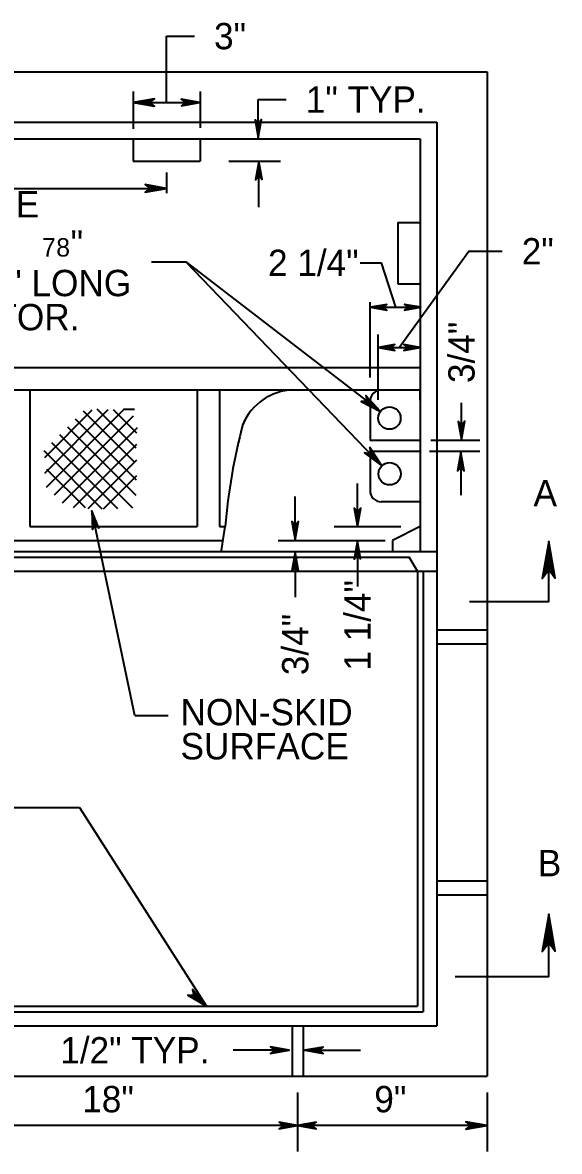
# Model space of a CAD drawing. Extents: x 0.17 to 2.79, y 0.04 to 1.76.
# Drawn here: x 0.5792 to 0.7916, y 1.3172 to 1.7636 of the extents above; entities that cross this region are included whole.
import ezdxf

# ---------------------------------------------------------------- set-up
doc = ezdxf.new("R2010")
doc.units = 0
doc.layers.add('Plan Prop Drainage Structure', color=7, linetype='Continuous')
doc.layers.add('Plan Prop DrainageStructure text', color=7, linetype='Continuous')

msp = doc.modelspace()

# ---------------------------------------------------------------- linework, layer by layer
at = {"layer": 'Plan Prop Drainage Structure'}
for p, q in [((0.31740316622497594, 1.7440343303821215), (0.7629928046059575, 1.7440343303821215)), ((0.7629928046059575, 1.7440343303821215), (0.7629928046059575, 1.346974003484493)), ((0.337255756530321, 1.7241817400767767), (0.7431402143006124, 1.7241817400767767)), ((0.7431402143006124, 1.7241817400767767), (0.7431402143006124, 1.3668274458689107)), ((0.3438738546848176, 1.7175636419222804), (0.7365212640670438, 1.7175636419222804)), ((0.6229195259117773, 1.7175338191547502), (0.6229195259117773, 1.7087403631286906)), ((0.649389362292547, 1.7175338191547502), (0.649389362292547, 1.7087403631286906)), ((0.7365212640670438, 1.7175636419222804), (0.7365212640670438, 1.6271222650309987)), ((0.6229195259117773, 1.7087403631286906), (0.649389362292547, 1.7087403631286906)), ((0.6607773990937377, 1.7087403631286906), (0.6812307051450492, 1.7087403631286906)), ((0.672686056208099, 1.6906030079958703), (0.672686056208099, 1.7087403631286906)), ((0.7276979852734535, 1.6844757073870134), (0.7365212640670438, 1.6844757073870134)), ((0.7276979852734535, 1.6844757073870134), (0.7276979852734535, 1.6602101995662653)), ((0.7276979852734535, 1.6602101995662653), (0.7365212640670438, 1.6602101995662653)), ((0.337255756530321, 1.6271222650309987), (0.7365212640670438, 1.6271222650309987)), ((0.7365212640670438, 1.6271222650309987), (0.7365212640670438, 1.5543282978059694)), ((0.3438738546848176, 1.618298134158337), (0.68613697644331, 1.618298134158337)), ((0.5821091987443232, 1.618298134158337), (0.5821091987443232, 1.5642541669191057)), ((0.6482859198939278, 1.618298134158337), (0.6482859198939278, 1.5642541669191057)), ((0.6571100507665901, 1.618298134158337), (0.6571100507665901, 1.5642541669191057)), ((0.68613697644331, 1.618298134158337), (0.7365212640670438, 1.618298134158337)), ((0.7365212640670438, 1.618298134158337), (0.7365212640670438, 1.5707103700498677)), ((0.7365212640670438, 1.614266095988248), (0.7365212640670438, 1.618298134158337)), ((0.7166686737616981, 1.6137991566566312), (0.7166686737616981, 1.5982981341734848)), ((0.5879433841523104, 1.5853703904886618), (0.613099314603605, 1.6105254688608832)), ((0.5879502007848886, 1.5916152780094934), (0.6067538817522417, 1.6104181068977752)), ((0.5887119594755182, 1.5798983386863983), (0.6192930773801001, 1.6104811607491247)), ((0.5918314209591818, 1.5767788772027351), (0.623027739953958, 1.607975196197511)), ((0.6237119594490091, 1.5893990203424613), (0.6032850678489389, 1.6098250598634596)), ((0.6241081762176253, 1.595240022383026), (0.6087332614371773, 1.6106157892425466)), ((0.6243544270695179, 1.6012343986566049), (0.6151298190328779, 1.610458154614172)), ((0.6235236499740326, 1.6105348417306793), (0.6191124366167737, 1.6105348417306793)), ((0.6191124366167737, 1.6105348417306793), (0.6191124366167737, 1.6105348417306793)), ((0.594950882442845, 1.573659415719072), (0.6246756608797722, 1.6033841941559992)), ((0.6241269219572158, 1.5765053598205296), (0.5970461448816121, 1.6035861368961322)), ((0.6243220480647704, 1.5825483046012285), (0.6001656063652757, 1.6067055983797953)), ((0.6228718094837289, 1.571520697247618), (0.5939266833979491, 1.600465823333397)), ((0.7365212640670438, 1.5982981341734848), (0.7166686737616981, 1.5982981341734848)), ((0.6107347951779929, 1.5711798656187004), (0.5876869083515501, 1.594226900366071)), ((0.6169294100335598, 1.57122417373046), (0.5908063698352133, 1.597345509770662)), ((0.5993126752139106, 1.571782285522811), (0.6243672082556022, 1.596835966485431)), ((0.7166686737616981, 1.5938877728952974), (0.7166686737616981, 1.578512006035778)), ((0.7365212640670438, 1.5938877728952974), (0.7166686737616981, 1.5938877728952974)), ((0.6051553814126213, 1.5713852166751228), (0.6244123684464339, 1.5906422037089354)), ((0.6040366015907009, 1.5716382841595942), (0.5888116527269766, 1.5868632330233179)), ((0.6112485988585852, 1.5712395111537605), (0.6244055518138552, 1.5843964641090305)), ((0.7365212640670438, 1.5740334784318077), (0.7210619934584391, 1.5740334784318077)), ((0.5821091987443232, 1.5642541669191057), (0.6482859198939278, 1.5642541669191057)), ((0.6571100507665901, 1.5642541669191057), (0.659553813545925, 1.5642541669191057)), ((0.6577431455173034, 1.5540385909213905), (0.6593160834847559, 1.5642541669191057)), ((0.7365476785182845, 1.5642541669191057), (0.7254928046343604, 1.558740363242301)), ((0.337255756530321, 1.558740363242301), (0.6584444065938003, 1.558740363242301)), ((0.7254928046343604, 1.558740363242301), (0.7254928046343604, 1.5543282978059694)), ((0.337255756530321, 1.5543282978059694), (0.6577388851219419, 1.5543282978059694)), ((0.337255756530321, 1.5543282978059694), (0.7431402143006124, 1.5543282978059694)), ((0.678004733777349, 1.5543282978059694), (0.7365212640670438, 1.5543282978059694)), ((0.7431402143006124, 1.5543282978059694), (0.7431402143006124, 1.3668274458689107)), ((0.34828506804207704, 1.5521222650878044), (0.732110050709785, 1.5521222650878044)), ((0.7354195258265692, 1.5466076093319263), (0.732110050709785, 1.5521222650878044)), ((0.337255756530321, 1.5466076093319263), (0.7431402143006124, 1.5466076093319263)), ((0.7354195258265692, 1.5466076093319263), (0.7354195258265692, 1.3745481343429538)), ((0.7376247064656624, 1.5466076093319263), (0.7376247064656624, 1.372342101624788)), ((0.7431402143006124, 1.523445543909797), (0.7629928046059575, 1.523445543909797)), ((0.7431402143006124, 1.5179317402329908), (0.7629928046059575, 1.5179317402329908)), ((0.7431402143006124, 1.4241808882249256), (0.7629928046059575, 1.4241808882249256)), ((0.7431402143006124, 1.4186662324690476), (0.7629928046059575, 1.4186662324690476)), ((0.34277126436527106, 1.372342101624788), (0.7376247064656624, 1.372342101624788)), ((0.34497644500436475, 1.3745481343429538), (0.7354195258265692, 1.3745481343429538)), ((0.337255756530321, 1.3668274458689107), (0.7431402143006124, 1.3668274458689107)), ((0.6857859198655255, 1.3668274458689107), (0.6857859198655255, 1.346974003484493)), ((0.6901979853018564, 1.3668274458689107), (0.6901979853018564, 1.346974003484493)), ((0.31740316622497594, 1.346974003484493), (0.7629928046059575, 1.346974003484493))]:
    msp.add_line(p, q, dxfattribs=at)
for centre in [(0.724339464983623, 1.6071454878198235), (0.7243899798648075, 1.5851157054314178)]:
    msp.add_circle(centre, 0.004411780027333349, dxfattribs=at)
for centre, radius, start, end in [((0.6867420550016529, 1.5962177292811288), 0.022058900136680548, 91.57222222222222, 157.38436666666666), ((0.721080703666413, 1.6137997756350129), 0.004411780027333349, 87.6935861111111, 183.1676138888889), ((0.6769640063378487, 1.6014617916103717), 0.011029450068338121, 141.35779444444444, 162.98948333333334), ((0.8793111796474665, 1.5470680732976303), 0.22058900136666743, 164.85530555555556, 175.53300000000002)]:
    msp.add_arc(centre, radius, start, end, dxfattribs=at)
at = {"layer": 'Plan Prop DrainageStructure text'}
for p, q in [((0.6361250473741679, 1.7319518491370132), (0.6361250473741679, 1.7582009970380583)), ((0.6361250473741679, 1.7582009970380583), (0.6471543588859233, 1.7582009970380583)), ((0.6229195259117773, 1.7362378068706446), (0.6229195259117773, 1.721567561482983)), ((0.649389362292547, 1.7362378068706446), (0.649389362292547, 1.7218700495536465)), ((0.672427024170122, 1.717830342671908), (0.672427024170122, 1.7331072683590412)), ((0.672427024170122, 1.7331072683590412), (0.6834571877609495, 1.7331072683590412)), ((0.6229195259117773, 1.7319518491370132), (0.6493288646784142, 1.7319518491370132)), ((0.6361531659835538, 1.7042464981014185), (0.6361531659835538, 1.69610743880288)), ((0.4413730025318986, 1.6979700836549116), (0.6361531659835538, 1.6979700836549116)), ((0.630135783575023, 1.6689201518432404), (0.6437860903131508, 1.6689201518432404)), ((0.6437860903131508, 1.6689201518432404), (0.7213312504452836, 1.5882955779438415)), ((0.6437860903131508, 1.6689201518432404), (0.7207637657831366, 1.6097287749282894)), ((0.7127789327966825, 1.6685486453677207), (0.7212145156123794, 1.6685486453677207)), ((0.7268050064056913, 1.6509463958922999), (0.7212145156123794, 1.6685486453677207)), ((0.7166686737616981, 1.6231592452657657), (0.7166686737616981, 1.6529342963679583)), ((0.7168271604691445, 1.6509463958922999), (0.7367811481840927, 1.6509463958922999)), ((0.7199270241341451, 1.614355564290838), (0.7199270241341451, 1.6402340577954369)), ((0.7199270241341451, 1.6350696065382724), (0.7365212640670438, 1.6350696065382724)), ((0.7528147200874226, 1.5985622786858953), (0.7528147200874226, 1.6132231512037614)), ((0.7600650609135604, 1.5982981341734848), (0.7406461788560124, 1.5982981341734848)), ((0.7600650609135604, 1.5938877728952974), (0.7401289668591307, 1.5938877728952974)), ((0.7525565401285184, 1.5936432262015503), (0.7525565401285184, 1.576730308695614)), ((0.7116567446584734, 1.5641766277235276), (0.7116567446584734, 1.5812991566812478)), ((0.687052961446024, 1.558934637270783), (0.687052961446024, 1.5760810244425276)), ((0.6235543248206353, 1.4895140510929605), (0.60662692197047, 1.5704879774119984)), ((0.7024040180124481, 1.5642541669191057), (0.7288201734116632, 1.5642541669191057)), ((0.680347951226154, 1.558740363242301), (0.7226608528378475, 1.558740363242301)), ((0.7116567446584734, 1.55873269453065), (0.7116567446584734, 1.540601303951335)), ((0.7873937929992013, 1.5345489863008415), (0.7873937929992013, 1.5584123127994678)), ((0.687052961446024, 1.5540939760610892), (0.687052961446024, 1.5362787068175952)), ((0.7873937929992013, 1.5345489863008415), (0.7560091645294474, 1.5345489863008415)), ((0.6235543248206353, 1.4895140510929605), (0.6368399417158216, 1.4895140510929605)), ((0.5720297074012337, 1.453150665227982), (0.6017621545498113, 1.453150665227982)), ((0.6017621545498113, 1.453150665227982), (0.6518902143697258, 1.3745481343429538)), ((0.7873937929992013, 1.3861866823913984), (0.7873937929992013, 1.4109233899391251)), ((0.7873937929992013, 1.3861866823913984), (0.7503121638520996, 1.3861866823913984)), ((0.6845981216387497, 1.3571614608728233), (0.6625386465361661, 1.3571614608728233)), ((0.6908114822339072, 1.3571614608728233), (0.7128709573364901, 1.3571614608728233)), ((0.6879928046627634, 1.340463267293105), (0.6879928046627634, 1.3171597567449747)), ((0.7629928046059575, 1.340463267293105), (0.7629928046059575, 1.3171597567449747)), ((0.6879928046627634, 1.3273872618497027), (0.5401971333363947, 1.3273872618497027)), ((0.7629928046059575, 1.3273872618497027), (0.6879928046627634, 1.3273872618497027))]:
    msp.add_line(p, q, dxfattribs=at)
for points in [[(0.6229195259117773, 1.7319518491370132), (0.6314224229741853, 1.730448781653489), (0.6293902143867671, 1.7319518491370132), (0.6313781148624257, 1.7334310584065127), (0.6229195259117773, 1.7319518491370132), (0.6234836022576349, 1.7319671865603135), (0.6311838408339429, 1.7305604040119582), (0.6292317276793206, 1.7319705948766029), (0.631034726996292, 1.733315175652681), (0.6237886465655156, 1.7319936010115553), (0.6240715368175165, 1.7319518491370132), (0.6306674809161338, 1.7307793883335385), (0.6291882716466336, 1.731968890718459), (0.6307092327906761, 1.7331234578614148), (0.6242010528365048, 1.73195099705794), (0.6244839430885063, 1.7319936010115553), (0.6302491100916384, 1.7309532124642864), (0.6291277740325008, 1.73195099705794), (0.6302729683056623, 1.732988829367993), (0.6253044952351241, 1.7319944530906275), (0.625784215752825, 1.7319936010115553), (0.6298222184764194, 1.7311679363905035), (0.6290366015717659, 1.7319271388439164), (0.6298827160905522, 1.7327732533627025), (0.6258702757391263, 1.7319518491370132), (0.6263244338846586, 1.7319254346857713), (0.6293595395401643, 1.7314056664516737), (0.6287758653756443, 1.7319944530906275), (0.6294089601263575, 1.732576423097003), (0.6267411005510093, 1.7319518491370132), (0.6271696963243724, 1.7319092451833975), (0.6289931455390788, 1.7315598927637588), (0.6286923616265596, 1.7319705948766029), (0.6291891237257062, 1.732423900943063), (0.6273912368831689, 1.73195099705794), (0.6285807392680889, 1.731668958885012), (0.6284086192954861, 1.7319936010115553), (0.6289300916877294, 1.7323199472962434), (0.6276911687166155, 1.7319944530906275), (0.6284716731468356, 1.7317993269830725), (0.6281444747830751, 1.7320558027838333), (0.6285193895748841, 1.7322091770168446), (0.6281461789412198, 1.7319705948766029), (0.6283413050487751, 1.7319271388439164)], [(0.6493288646784142, 1.7319518491370132), (0.6419916117869023, 1.733249565564115), (0.6437443384386085, 1.7319518491370132), (0.6420299553451558, 1.7306745826076462), (0.6493288646784142, 1.7319518491370132), (0.6488423275281352, 1.7319382158718557), (0.6421969628433253, 1.7331532806289447), (0.6438823752483198, 1.7319365117137113), (0.6423264788623136, 1.730775980017249), (0.6485790350947969, 1.7319160618159763), (0.6483344884010483, 1.7319518491370132), (0.642643452277206, 1.7329632669958244), (0.643919014648428, 1.7319373637927835), (0.6426059607980251, 1.7309412833572742), (0.6482228660425783, 1.7319527012160854), (0.6479791714279024, 1.7319160618159763), (0.6430030296457139, 1.7328141531581724), (0.643970991471838, 1.7319527012160854), (0.6429834318270509, 1.731057166111105), (0.6472710937188274, 1.7319152097369042), (0.6468569832896934, 1.7319152097369042), (0.6433728319630889, 1.7326283999204135), (0.6440510869046339, 1.7319731511138203), (0.643320855139679, 1.7312429193488654), (0.6467828524104037, 1.7319518491370132), (0.6463917481162215, 1.7319740031928925), (0.6437707528898492, 1.732423900943063), (0.6442751837006466, 1.7319152097369042), (0.6437290010153068, 1.731413335163324), (0.6460304665895695, 1.7319518491370132), (0.6456615163512667, 1.7319893406161944), (0.6440877263047421, 1.732290124528713), (0.6443467583427189, 1.7319365117137113), (0.643918162569356, 1.7315437032613847), (0.6454706506390734, 1.7319527012160854), (0.6444438953569607, 1.7321963958307605), (0.6445913050364669, 1.7319152097369042), (0.6441422593653687, 1.7316348757221203), (0.6452116186010964, 1.7319152097369042), (0.6445376240549129, 1.732083921393218), (0.6448196622278417, 1.7318615287553496), (0.6444967242594426, 1.731730308578217), (0.644818810148769, 1.7319365117137113), (0.644649246413383, 1.7319731511138203)], [(0.672427024170122, 1.717830342671908), (0.6737247405972233, 1.725168447642491), (0.672427024170122, 1.7234148689117132), (0.6711506097198274, 1.7251301040842384), (0.672427024170122, 1.717830342671908), (0.6724142429840377, 1.7183177319012586), (0.6736284556620543, 1.7249622445069968), (0.6724116867468204, 1.7232776841810735), (0.6712511550503578, 1.7248344326461529), (0.6723912368490859, 1.71858187641367), (0.672427024170122, 1.7188264231074173), (0.6734392941080057, 1.7245174592312598), (0.6724133909049651, 1.723241044780965), (0.6714173104694551, 1.7245540986313683), (0.6724287283282667, 1.718936341307744), (0.6723912368490859, 1.7191800359224192), (0.6732893281912822, 1.7241561777046084), (0.6724287283282667, 1.7231890679575557), (0.6715323411442146, 1.724176627602342), (0.6723903847700132, 1.7198898177896391), (0.6723903847700132, 1.7203039282187729), (0.6731044270325944, 1.7237872274663049), (0.6724474740678565, 1.7231089725247606), (0.671718946461047, 1.7238392042897153), (0.672427024170122, 1.7203772070189893), (0.6724500303050739, 1.7207691633922442), (0.6728999280552441, 1.7233893065395443), (0.6723903847700132, 1.7228857278078191), (0.6718885101964331, 1.7234310584140868), (0.672427024170122, 1.7211295928398247), (0.672465367728375, 1.7214985430781269), (0.6727661516408943, 1.7230723331246516), (0.6724116867468204, 1.7228124490076027), (0.6720197303735663, 1.723241044780965), (0.6724287283282667, 1.7216902608693931), (0.67267157086387, 1.7227170161515057), (0.6723903847700132, 1.7225687543929264), (0.6721100507552291, 1.723018652143097), (0.6723903847700132, 1.721948440828298), (0.6725590964263273, 1.7226215832954086), (0.6723375558675313, 1.7223403972015527), (0.6722046315322534, 1.7226633351699507), (0.6724116867468204, 1.722341249280625), (0.6724474740678565, 1.7225099609369379)], [(0.672686056208099, 1.7087403631286906), (0.6713891918600697, 1.701403110237178), (0.672686056208099, 1.7031549848098122), (0.6739633227374657, 1.701440601716359), (0.672686056208099, 1.7087403631286906), (0.672700541552328, 1.7082521218202669), (0.6714863288743108, 1.7016084612936015), (0.6727030977895446, 1.7032921695404515), (0.6738627774069347, 1.701737125233517), (0.6727226956082072, 1.7079905335450727), (0.672686056208099, 1.7077451347722519), (0.6716746383492873, 1.7020532465693377), (0.6727022457104721, 1.7033313651777766), (0.6736983261459826, 1.7020174592483008), (0.672686056208099, 1.7076335124137814), (0.6727226956082072, 1.7073906698781782), (0.6718254563450835, 1.702413676016917), (0.672686056208099, 1.7033824899221137), (0.6735815913130785, 1.7023949302773271), (0.6727235476872798, 1.7066808880109585), (0.6727235476872798, 1.7062676296608965), (0.6720103575037707, 1.7027834783342928), (0.6726664583894358, 1.7034608811967649), (0.6733958380753187, 1.70273064943181), (0.672686056208099, 1.70619435086068), (0.672663902152219, 1.7058015424083532), (0.672215708560193, 1.703182251340125), (0.6727252518454245, 1.7036858300718505), (0.6732262743399325, 1.7031396473865106), (0.672686056208099, 1.7054419650398458), (0.6726502688870628, 1.7050713106433983), (0.6723494849745435, 1.70350007683409), (0.6727030977895446, 1.703758256792995), (0.6730942020837268, 1.7033288089405603), (0.672686056208099, 1.7048804449312045), (0.6724423615934231, 1.7038545417281636), (0.6727235476872798, 1.7040028034867434), (0.6730038817020639, 1.7035520536575006), (0.6727252518454245, 1.7046222649722995), (0.6725548360309658, 1.7039491225051888), (0.6727772286688338, 1.704231160678118), (0.6729101530041117, 1.7039082227097184), (0.6727030977895446, 1.704230308599045), (0.6726664583894358, 1.7040615969427313)], [(0.6361531659835538, 1.6979700836549116), (0.6276502689211458, 1.6994731511384356), (0.6296816254294914, 1.6979700836549116), (0.627694577032905, 1.696490874385412), (0.6361531659835538, 1.6979700836549116), (0.6355890896376956, 1.6979547462316098), (0.6278888510613876, 1.6993615287799648), (0.6298401121369378, 1.6979521899943937), (0.6280379648990386, 1.696607609218316), (0.635284045329815, 1.6979283317803693), (0.6350011550778141, 1.6979700836549116), (0.6284052109791967, 1.6991433965374583), (0.629884420248697, 1.6979530420734656), (0.6283626070255823, 1.69679847493051), (0.634870786979753, 1.6979709357339836), (0.6345887488068241, 1.6979283317803693), (0.62882272972462, 1.6989695724067113), (0.6299449178628297, 1.6979709357339836), (0.6287997235896682, 1.6969331034239319), (0.6337681966602065, 1.697927479701297), (0.6332884761425055, 1.6979283317803693), (0.629250473418911, 1.698754848480493), (0.6300360903235652, 1.697994793948008), (0.6291899758047782, 1.6971495315082945), (0.6332024161562042, 1.6979700836549116), (0.6327482580106726, 1.6979964981061522), (0.6297123002760935, 1.6985162663402513), (0.6302968265196862, 1.697927479701297), (0.629663731768973, 1.6973455096949206), (0.6323315913443212, 1.6979700836549116), (0.6319029955709582, 1.698013539687598), (0.6300795463562516, 1.6983620400281663), (0.6303803302687709, 1.6979521899943937), (0.6298835681696243, 1.6974980318488615), (0.6316806029330896, 1.6979709357339836), (0.6304919526272416, 1.698253825985985), (0.6306632205207724, 1.6979283317803693), (0.6301417481285291, 1.6976019854956812), (0.631381523178715, 1.697927479701297), (0.6306010187484948, 1.6981226058088523), (0.6309282171122553, 1.6978661300080917), (0.6305533023204464, 1.6977127557750786), (0.6309265129541107, 1.6979521899943937), (0.6307313868465559, 1.697994793948008)], [(0.7282245701401308, 1.6350696065382724), (0.7557876239706515, 1.6731226058277868), (0.7688815230745719, 1.6731226058277868)], [(0.7168271604691445, 1.6509463958922999), (0.7233523820047616, 1.649792680828416), (0.7217930773024661, 1.6509463958922999), (0.7233182988418695, 1.652082217295666), (0.7168271604691445, 1.6509463958922999), (0.7172600166378695, 1.650958324999312), (0.7231700370832905, 1.6498787408147169), (0.7216720820742005, 1.6509600291574562), (0.7230558584876038, 1.6519927489930757), (0.7174943383827499, 1.6509787748970473), (0.7177116185461845, 1.6509463958922999), (0.722773820314675, 1.6500466003919583), (0.7216379989113089, 1.6509600291574562), (0.7228053472403497, 1.6518453393135681), (0.7178113117976429, 1.650945543813228), (0.7180277398820049, 1.6509787748970473), (0.7224525865044206, 1.6501795247272362), (0.7215919866414052, 1.650945543813228), (0.7224704801649383, 1.6517422377458217), (0.7186582783955012, 1.6509796269761192), (0.7190263765547321, 1.6509787748970473), (0.722124536061588, 1.6503448280672615), (0.7215221161574769, 1.65092765015271), (0.7221714004105638, 1.6515769344057964), (0.7190919866432983, 1.6509463958922999), (0.7194404869838661, 1.6509259459945649), (0.7217692190884415, 1.6505271729887323), (0.721321877575488, 1.6509796269761192), (0.721807562646695, 1.6514252643309286), (0.7197600166359758, 1.6509463958922999), (0.720088919157881, 1.6509131648084803), (0.7214880329945853, 1.6506464640588527), (0.7212579716450664, 1.6509600291574562), (0.721638850990381, 1.6513085294980245), (0.7202593349723392, 1.650945543813228), (0.7211719116587645, 1.6507291157288653), (0.7210398394025592, 1.6509787748970473), (0.721440316566537, 1.6512292861443014), (0.720489396321858, 1.6509796269761192), (0.7210875558306077, 1.6508296610593958), (0.7208370445833537, 1.6510264913250952), (0.7211250473097887, 1.6511440782370714), (0.7208387487414984, 1.6509600291574562), (0.7209878625791493, 1.65092765015271)], [(0.7367811481840927, 1.6509463958922999), (0.7302559266484763, 1.6521001109561837), (0.7318152313507719, 1.6509463958922999), (0.7302900098113679, 1.6498105744889338), (0.7367811481840927, 1.6509463958922999), (0.7363482920153682, 1.6509344667852874), (0.7304382715699468, 1.6520140509698829), (0.7319362265790369, 1.6509327626271435), (0.7305524501656341, 1.649900042791524), (0.736113970270488, 1.6509140168875525), (0.7358966901070534, 1.6509463958922999), (0.730834488338563, 1.6518461913926414), (0.7319703097419289, 1.6509327626271435), (0.7308029614128881, 1.6500474524710314), (0.7357969968555951, 1.650947247971372), (0.7355805687712326, 1.6509140168875525), (0.7311557221488173, 1.6517132670573635), (0.7320163220118328, 1.650947247971372), (0.7311378284882989, 1.650150554038778), (0.734950030257736, 1.6509131648084803), (0.7345819320985058, 1.6509140168875525), (0.7314837725916499, 1.6515479637173383), (0.7320861924957605, 1.6509651416318896), (0.7314369082426735, 1.6503158573788033), (0.7345163220099389, 1.6509463958922999), (0.7341678216693712, 1.650966845790035), (0.7318390895647958, 1.6513656187958674), (0.7322864310777493, 1.6509131648084803), (0.7318007460065428, 1.650467527453671), (0.7338482920172615, 1.6509463958922999), (0.7335193894953569, 1.6509796269761192), (0.7321202756586526, 1.6512463277257472), (0.7323503370081714, 1.6509327626271435), (0.7319694576628564, 1.6505842622865752), (0.7333489736808981, 1.650947247971372), (0.7324363969944728, 1.6511636760557344), (0.7325684692506781, 1.6509140168875525), (0.7321679920867005, 1.6506635056402985), (0.7331189123313793, 1.6509131648084803), (0.7325207528226295, 1.651063130725204), (0.7327712640698836, 1.6508663004595046), (0.7324832613434487, 1.6507487135475283), (0.7327695599117395, 1.6509327626271435), (0.7326204460740879, 1.6509651416318896)], [(0.7199270241341451, 1.6350696065382724), (0.7264522456697622, 1.6339158914743872), (0.7248929409674666, 1.6350696065382724), (0.7264181625068701, 1.6362054279416383), (0.7199270241341451, 1.6350696065382724), (0.7203598803028696, 1.6350806835662113), (0.7262699007482911, 1.6340019514606894), (0.724771945739201, 1.635084091882501), (0.7261557221526044, 1.636115959639047), (0.7205942020477505, 1.6351011334639465), (0.7208114822111851, 1.6350696065382724), (0.7258736839796756, 1.6341698110379308), (0.7247378625763089, 1.6350832398034287), (0.7259052109053503, 1.6359685499595407), (0.7209111754626429, 1.635068754459199), (0.7211276035470053, 1.6351011334639465), (0.7255524501694212, 1.6343027353732087), (0.7246918503064051, 1.635068754459199), (0.725570343829939, 1.635865448391793), (0.7217581420605019, 1.635102837622092), (0.7221262402197322, 1.6351011334639465), (0.725224399726588, 1.6344671866341607), (0.7246219798224774, 1.6350508607986813), (0.7252712640755644, 1.6356992929726957), (0.7221918503082989, 1.6350696065382724), (0.7225403506488667, 1.6350491566405372), (0.7248690827534421, 1.6346503836347037), (0.7244217412404886, 1.635102837622092), (0.7249074263116957, 1.635549327055972), (0.7228598803009764, 1.6350696065382724), (0.723188782822881, 1.635036375454453), (0.7245878966595859, 1.6347688226257533), (0.7243578353100665, 1.635084091882501), (0.7247387146553815, 1.6354317401439957), (0.7233591986373398, 1.635068754459199), (0.724271775323765, 1.6348523263748378), (0.7241397030675598, 1.6351011334639465), (0.7245401802315375, 1.6353516447112006), (0.7235892599868586, 1.635102837622092), (0.7241874194956084, 1.6349528717053683), (0.7239369082483543, 1.6351497019710677), (0.7242249109747891, 1.6352672888830437), (0.7239386124064989, 1.635084091882501), (0.72408772624415, 1.6350508607986813)], [(0.7365212640670438, 1.6350696065382724), (0.7299960425314268, 1.6362233216021562), (0.7315553472337223, 1.6350696065382724), (0.7300292736152463, 1.6339337851349065), (0.7365212640670438, 1.6350696065382724), (0.7360875558192467, 1.6350585295103321), (0.7301783874528972, 1.6361372616158543), (0.7316763424619879, 1.6350551211940427), (0.7302934181276572, 1.6340232534374965), (0.7358540861534385, 1.635038079612597), (0.7356368059900038, 1.6350696065382724), (0.7305746042215134, 1.6359694020386129), (0.7317104256248793, 1.6350559732731147), (0.7305430772958387, 1.634170663117003), (0.7355371127385455, 1.6350704586173443), (0.7353206846541835, 1.635038079612597), (0.7308958380317677, 1.635836477703335), (0.7317564378947832, 1.6350704586173443), (0.73087794437125, 1.6342737646847507), (0.7346901461406871, 1.635036375454453), (0.7343220479814563, 1.635038079612597), (0.7312238884746004, 1.635672026442383), (0.7318271604577835, 1.6350883522778623), (0.7311778762046965, 1.634439920103848), (0.73425643789289, 1.6350696065382724), (0.7339079375523222, 1.6350900564360062), (0.7315783533686742, 1.6354888294418397), (0.7320265469607004, 1.635036375454453), (0.7315408618894933, 1.6345898860205714), (0.7335875558211399, 1.6350696065382724), (0.7332595053783073, 1.635102837622092), (0.7318595394625309, 1.6353703904507917), (0.732090452891122, 1.6350551211940427), (0.7317095735458073, 1.6347074729325477), (0.7330890895638492, 1.6350704586173443), (0.7321765128774239, 1.635286886701707), (0.7323085851336291, 1.635038079612597), (0.7319081079696514, 1.634787568365343), (0.7328598802934023, 1.635036375454453), (0.7322608687055806, 1.6351863413711767), (0.7325122320319066, 1.634989511105476), (0.7322233772263997, 1.6348719241934997), (0.73250967579469, 1.6350551211940427), (0.7323605619570389, 1.6350883522778623)], [(0.7207637657831366, 1.6097287749282894), (0.7149389532449444, 1.6161031784681108), (0.7156333976888625, 1.6136739010330043), (0.7131564038257082, 1.6137122445912573), (0.7207637657831366, 1.6097287749282894), (0.7203070514003875, 1.6100610857664839), (0.71505994847321, 1.6158697088023024), (0.7157484283636225, 1.6135622786745347), (0.7134997916918417, 1.6135955097583532), (0.7200488714414828, 1.6102255370274359), (0.7198503370176386, 1.6104308880838594), (0.7153360220926326, 1.6153814674938787), (0.7157833636055861, 1.613536716302365), (0.7138738544045787, 1.6135486454093773), (0.7197480875289636, 1.610510983516655), (0.7194984283607821, 1.6106490203263661), (0.7155618230467902, 1.614988659041552), (0.7158430091406469, 1.6135145622464857), (0.7143024501779418, 1.6133893066228588), (0.7188465878704784, 1.611149190741802), (0.7184674126833079, 1.6114423059426706), (0.7157697303404297, 1.614558359110044), (0.7159290691269482, 1.613477070767305), (0.714742975058317, 1.61332284445522), (0.7184248087296936, 1.6115275138498995), (0.7180805687844873, 1.6118257415252024), (0.7159904188201531, 1.6140880114621383), (0.7160943724669729, 1.6132649030783037), (0.715238032999319, 1.61318906804087), (0.7177337726020644, 1.6120583591119375), (0.7174202075034601, 1.6123540305500232), (0.7161881011649253, 1.6137412152797153), (0.716176172057913, 1.6132333761526296), (0.7155055858280187, 1.6131762868547856), (0.7172191168423993, 1.612455427959627), (0.7164479852819747, 1.6134046440461605), (0.7163866355887694, 1.6130416583613636), (0.7157739907357912, 1.613101303896424), (0.7169549723299883, 1.612603689718205), (0.7164556539936249, 1.6132342282317018), (0.7165579034823001, 1.6128311948305079), (0.716166799188118, 1.6129385567936159), (0.716609028226638, 1.612900213235363), (0.7164803642867216, 1.613053587468376)], [(0.7528147200874226, 1.5985622786858953), (0.7541124365145244, 1.6058995315774065), (0.7528147200874226, 1.6041468049257015), (0.7515374535580559, 1.6058620400982255), (0.7528147200874226, 1.5985622786858953), (0.7528019389013383, 1.5990488158361749), (0.7540161515793555, 1.6056941805209843), (0.7527993826641215, 1.604008768115989), (0.7516388509676589, 1.6055655165810678), (0.7527789327663864, 1.5993121082695132), (0.7528147200874226, 1.5995575070423325), (0.7538269900253062, 1.6052493952452482), (0.7528002347431936, 1.6039712766368093), (0.7518050063867563, 1.6052851825662837), (0.7528155721664952, 1.5996682773217312), (0.7527789327663864, 1.5999119719364063), (0.7536770241085826, 1.6048881137185955), (0.7528155721664952, 1.6039201518924708), (0.7519200370615157, 1.6049077115372588), (0.7527780806873143, 1.6006209017245543), (0.7527780806873143, 1.6010350121536883), (0.7534921229498955, 1.604519163480293), (0.7528360220642297, 1.6038417606178197), (0.7521066423783475, 1.6045711403037024), (0.7528147200874226, 1.6011082909539058), (0.7528377262223744, 1.6015010994062326), (0.7532859198144006, 1.6041195383953877), (0.7527780806873143, 1.6036168117427354), (0.7522753540346616, 1.604162142349002), (0.7528147200874226, 1.601859824695668), (0.7528530636456762, 1.6022313311711875), (0.7531529954791227, 1.6038025649804946), (0.7527993826641215, 1.6035435329425178), (0.7524065742117948, 1.6039729807949534), (0.7528155721664952, 1.6024213448043083), (0.7530592667811705, 1.603448100086421), (0.7527780806873143, 1.6032998383278425), (0.7524977466725297, 1.6037497360780122), (0.7527780806873143, 1.602679524763213), (0.7529467923436277, 1.603353519309397), (0.7527252517848317, 1.6030706290573957), (0.7525931795286266, 1.6033944191048661), (0.7527993826641215, 1.6030723332155399), (0.7528360220642297, 1.6032410448718546)], [(0.7213312504452836, 1.5882955779438415), (0.7165204120031191, 1.5954658233371835), (0.716845906208735, 1.5929598587855711), (0.7144004392712555, 1.5933671525821276), (0.7213312504452836, 1.5882955779438415), (0.7209290691231613, 1.5886909426333857), (0.7166056199103485, 1.5952170162480748), (0.716941339064832, 1.5928320469247281), (0.7147225251605819, 1.5931992930048862), (0.7206981556945697, 1.5888928853735185), (0.7205328523545451, 1.5891255029602547), (0.7168058584923374, 1.5946929876186142), (0.7169737180695788, 1.5928013720781247), (0.7150855108453786, 1.5930978955952824), (0.7204425319728822, 1.5892200837372799), (0.7202167310187247, 1.5893939078680266), (0.71697030975329, 1.5942712084778294), (0.717028251130206, 1.5927706972315225), (0.7154868400884283, 1.5928772071155586), (0.7196458380402884, 1.589984398665126), (0.7193152313602391, 1.5903311948475491), (0.7171117548792907, 1.593813642016009), (0.7171083465630013, 1.5927221287244013), (0.7159120275455025, 1.592745134859354), (0.719285408592709, 1.5904223673082847), (0.7189897371546233, 1.5907674593325625), (0.7172600166378695, 1.5933160278377905), (0.7172404188192065, 1.592486954900449), (0.7163823751934079, 1.5925397838029316), (0.7186821366095258, 1.5910503495845638), (0.71841628793897, 1.5913886249762639), (0.7174031659220145, 1.5929445213622708), (0.717316253856641, 1.5924434988677627), (0.7166439634686015, 1.592486954900449), (0.718232238859355, 1.5915189930743243), (0.7176102211365815, 1.592572162807679), (0.7174960425408946, 1.5922228103880387), (0.7168987351112176, 1.5923727763047624), (0.7179928046400412, 1.5917055983911568), (0.7175923274760636, 1.5924025990722925), (0.717634079350606, 1.5919884886431583), (0.7172634249541584, 1.5921529399041103), (0.7176945769647388, 1.5920498383363626), (0.7175897712388468, 1.5922211062298932)], [(0.7525565401285184, 1.5936432262015503), (0.7512596757804885, 1.5863042691518936), (0.7525565401285184, 1.5880578478826717), (0.7538321024997403, 1.5863434647892198), (0.7525565401285184, 1.5936432262015503), (0.7525693213146026, 1.5931549848931263), (0.7513559607156575, 1.5865113243664613), (0.7525727296308914, 1.5881950326133112), (0.753733261327354, 1.5866391362273042), (0.7525931795286266, 1.592891692459788), (0.7525565401285184, 1.5926471457660396), (0.7515442701906346, 1.5869561096421974), (0.7525718775518194, 1.58823167201342), (0.7535671059082574, 1.5869194702420897), (0.7525565401285184, 1.5925363754866422), (0.7525931795286266, 1.5922926808719657), (0.7516950881864303, 1.587316539089778), (0.7525565401285184, 1.5882845009159026), (0.7534512231544253, 1.587296089192043), (0.7525931795286266, 1.5915837510838193), (0.7525931795286266, 1.5911696406546854), (0.7518799893451175, 1.5876863414071523), (0.7525343860726385, 1.5883628921905526), (0.7532646178375934, 1.5876335125046708), (0.7525565401285184, 1.5910963618544676), (0.7525335339935665, 1.5907035534021408), (0.7520844883224677, 1.5880834102548405), (0.7525931795286266, 1.588587841065638), (0.7530959061812793, 1.588041658380298), (0.7525565401285184, 1.5903431239545613), (0.7525190486493374, 1.589974173716258), (0.7522174126577454, 1.5884003836697336), (0.7525727296308914, 1.5886602677867836), (0.7529629818460014, 1.58823167201342), (0.7525548359703736, 1.589782455924992), (0.7523128455138425, 1.5887565527219527), (0.7525931795286266, 1.5889039624014587), (0.7528743656224833, 1.58845491673036), (0.7525931795286266, 1.5895242759660884), (0.7524253199513852, 1.5888519855780483), (0.7526460084311085, 1.5891331716719057), (0.7527789327663864, 1.588809381624434), (0.7525727296308914, 1.5891314675137602), (0.7525343860726385, 1.5889619037783749)], [(0.7116567446584734, 1.5641766277235276), (0.71295275692743, 1.5715155847731832), (0.7116567446584734, 1.569762006042405), (0.7103794781291067, 1.571476389135858), (0.7116567446584734, 1.5641766277235276), (0.7116422593142444, 1.5646648690319516), (0.7128581761504057, 1.5713085295586169), (0.7116414072351718, 1.5696248213117667), (0.7104808755387092, 1.5711798656187004), (0.7116192531792925, 1.56492816146529), (0.7116567446584734, 1.565171856079965), (0.7126673104382124, 1.5708637442828794), (0.7116414072351718, 1.5695864777535127), (0.7106444747205898, 1.5709003836829885), (0.7116567446584734, 1.5652834784384357), (0.7116192531792925, 1.5655263209740389), (0.7125173445214888, 1.5705033148353), (0.7116567446584734, 1.5695345009301034), (0.7107603574744212, 1.5705237647330352), (0.7116184011002199, 1.5662361028412586), (0.7116192531792925, 1.5666493611913208), (0.7123332954418737, 1.5701335125179245), (0.711677194556208, 1.5694561096554522), (0.7109469627912537, 1.5701863414204071), (0.7116567446584734, 1.5667234920706103), (0.7116788987143526, 1.5671154484438652), (0.7121279443854508, 1.5697347395120922), (0.7116184011002199, 1.56923201285944), (0.7111165265266398, 1.5697773434657065), (0.7116567446584734, 1.5674750258123726), (0.7116933840585816, 1.56784568020882), (0.7119950200501736, 1.5694177660971993), (0.7116414072351718, 1.5691595861382943), (0.711248598782845, 1.569588181911658), (0.7116575967375455, 1.5680365459210126), (0.7119004392731486, 1.5690624491240532), (0.7116192531792925, 1.568914187365474), (0.7113380670854358, 1.5693649371947167), (0.7116184011002199, 1.5682947258799176), (0.7117871127565338, 1.5689678683470285), (0.7115664242768099, 1.5686858301741002), (0.7114334999415327, 1.5690087681424987), (0.7116414072351718, 1.5686883864113164), (0.711677194556208, 1.568857098067631)], [(0.6066388510774823, 1.5704811607794207), (0.6068365334222543, 1.5630339896875831), (0.6077567788203304, 1.5650099610562294), (0.6093510187645895, 1.5635861369264283), (0.6066388510774823, 1.5704811607794207), (0.6067487692778082, 1.5700057006570813), (0.6068893623247363, 1.5632538260882347), (0.6077439976342461, 1.5651471457868684), (0.6091933841362157, 1.5638553939132733), (0.6068229001570974, 1.5697543373307552), (0.6068373855013264, 1.5695080864788629), (0.6069856472599052, 1.563726729973357), (0.6077363289225953, 1.5651846372660494), (0.6089743998146364, 1.5640973843698045), (0.6068586874781342, 1.5693964641203921), (0.606943895385363, 1.5691664027708732), (0.6070606302182671, 1.5641110176349609), (0.6077107665504267, 1.5652323536940984), (0.6087843861815152, 1.5644424763940823), (0.6070861925904357, 1.568471106247882), (0.6071696963395203, 1.5680663686885428), (0.6071679921813763, 1.5645097906407945), (0.6076741271503178, 1.565304780415243), (0.6085355790924059, 1.5647364436740239), (0.6071483943627132, 1.5679879774138927), (0.6072054836605572, 1.567597725198782), (0.6072906915677859, 1.5649417947304463), (0.6076869083364022, 1.565536545922906), (0.6082884761614405, 1.565104541833254), (0.6072992123585095, 1.567249224858215), (0.6073367038376897, 1.5668802746199115), (0.6073571537354249, 1.5652792180430743), (0.6076511210153659, 1.565603008090545), (0.6081206165841992, 1.5652613243825566), (0.6074099826379075, 1.566700485935658), (0.60737760363316, 1.5656464641232324), (0.6076238544850526, 1.5658475547842934), (0.6079876922489215, 1.5654632671226896), (0.6074985988614255, 1.5664550871628373), (0.6074679240148229, 1.5657606427189192), (0.6076298190385587, 1.5660818765291737), (0.6078232409879694, 1.5657913175655225), (0.6075565402383417, 1.5660656870268), (0.6075539840011249, 1.5658927149751252)], [(0.687052961446024, 1.558934637270783), (0.6883498257940539, 1.5662718901622954), (0.687052961446024, 1.5645191635105895), (0.68577654699573, 1.5662343986831146), (0.687052961446024, 1.558934637270783), (0.6870393281808677, 1.5594220265001348), (0.6882543929379569, 1.5660665391058721), (0.6870376240227231, 1.56438197877995), (0.6858770923262605, 1.565937875165957), (0.6870171741249879, 1.5596836147753288), (0.687052961446024, 1.5599290135481483), (0.6880652313839077, 1.5656217538301358), (0.6870384761017957, 1.5643436352216973), (0.686041543587213, 1.5656575411511715), (0.687052961446024, 1.560040635906619), (0.6870171741249879, 1.5602843305212954), (0.6879144133881121, 1.565260472303483), (0.687052961446024, 1.5642925104773586), (0.6861582784201172, 1.5652800701221463), (0.6870154699668432, 1.5609941123885152), (0.6870171741249879, 1.5614065186595039), (0.687730364308497, 1.5648915220651811), (0.6870742634228318, 1.5642132671236366), (0.686344031657877, 1.5649434988885904), (0.687052961446024, 1.5614806495387936), (0.6870759675809766, 1.5618734579911204), (0.6875241611730021, 1.5644927490593474), (0.6870154699668432, 1.5639900224066954), (0.6865135953932631, 1.5645336488548176), (0.687052961446024, 1.5622330353596277), (0.6870896008461329, 1.5626028376770031), (0.6873912368377243, 1.5641749235653826), (0.6870376240227231, 1.5639158915274056), (0.6866456676494683, 1.5643453393798412), (0.6870538135250968, 1.5627945554682692), (0.6872966560606999, 1.5638196065922365), (0.6870171741249879, 1.563671344833658), (0.6867342838729871, 1.5641229467419733), (0.6870154699668432, 1.5630518833481006), (0.6871841816231572, 1.5637258778942849), (0.6869626410643612, 1.5634438397213555), (0.686830568808156, 1.5637667776897552), (0.6870376240227231, 1.5634446918004274), (0.6870742634228318, 1.5636134034567422)], [(0.7116567446584734, 1.55873269453065), (0.7103590282313715, 1.5513945895600656), (0.7116567446584734, 1.5531481682908437), (0.7129331591087675, 1.5514337851973918), (0.7116567446584734, 1.55873269453065), (0.7116703779236297, 1.5582453053012986), (0.7104553131665405, 1.5516007926955613), (0.7116720820817745, 1.553285353021483), (0.7128326137782371, 1.5517286045564043), (0.7116925319795097, 1.557981160788888), (0.7116567446584734, 1.5577374661742127), (0.7106444747205898, 1.5520455779712974), (0.7116703779236297, 1.553321992421592), (0.7126664583591398, 1.5520089385711897), (0.7116550405003287, 1.5576266958948142), (0.7116925319795097, 1.5573821492010669), (0.7107944406373133, 1.5524068594979499), (0.7116550405003287, 1.5533739692450024), (0.7125514276843804, 1.5523864096002147), (0.7116933840585816, 1.5566740714919913), (0.7116933840585816, 1.5562599610628574), (0.7109793417960004, 1.552775809736252), (0.7116362947607383, 1.5534532125987246), (0.7123656744466206, 1.5527238329128428), (0.7116567446584734, 1.5561858301835674), (0.7116337385235215, 1.5557930217312406), (0.7111846928524234, 1.5531737306630136), (0.7116933840585816, 1.5536781614738098), (0.7121961107112345, 1.5531319787884712), (0.7116567446584734, 1.5554334443627333), (0.7116184011002199, 1.5550644941244298), (0.7113176171877006, 1.5534907040779067), (0.7116720820817745, 1.5537505881949554), (0.7120640384550293, 1.553321992421592), (0.7116550405003287, 1.554871924254092), (0.7114121979647249, 1.5538468731301245), (0.7116933840585816, 1.5539934307305587), (0.7119737180733658, 1.5535452371385332), (0.7116933840585816, 1.5546145963742604), (0.7115255244813403, 1.553941453907148), (0.7117462129610637, 1.5542226400010055), (0.7118791372963414, 1.5538997020326057), (0.7116720820817745, 1.5542217879219336), (0.7116362947607383, 1.5540522241865469)], [(0.7873937929992013, 1.5584123127994678), (0.7848009163822149, 1.5437369549373732), (0.7873937929992013, 1.5472424082407843), (0.7899474739788621, 1.543812789974807), (0.7873937929992013, 1.5584123127994678), (0.7874210595295147, 1.5574366822616936), (0.7849926341734803, 1.54414850912929), (0.7874261720039482, 1.547515925622991), (0.7897463833178007, 1.5444049849300494), (0.7874670717994184, 1.556910949474089), (0.7873937929992013, 1.556421856086593), (0.785370105202506, 1.5450380796807632), (0.7874244678458034, 1.5475917606604246), (0.7894157766377513, 1.544966505038691), (0.7873929409201287, 1.556199463448724), (0.7874670717994184, 1.5557112221403), (0.7856717411940979, 1.5457606427340673), (0.7873929409201287, 1.5476965663863165), (0.7891831590510158, 1.5457197429385972), (0.7874679238784905, 1.554294214643078), (0.7874679238784905, 1.553466845863882), (0.7860406914324002, 1.5464976911316008), (0.7873528932037311, 1.5478533489356177), (0.7888116525754961, 1.5463945895638531), (0.7873937929992013, 1.5533185841053025), (0.7873494848874416, 1.552534671358793), (0.786452245624318, 1.5472952371432669), (0.7874696280366352, 1.5483032466857884), (0.788473377183796, 1.5472117333941822), (0.7873937929992013, 1.5518146645427062), (0.7873196621199117, 1.5510742078288846), (0.7867189463739451, 1.5479291839730527), (0.7874261720039482, 1.5484481001280785), (0.7882092326713851, 1.5475900565022793), (0.7873929409201287, 1.5506924764044967), (0.7869055516907776, 1.5486398179193446), (0.7874679238784905, 1.5489363414365023), (0.7880294439871314, 1.548036545936161), (0.7874696280366352, 1.550176116486688), (0.7871322047240071, 1.5488298315524651), (0.787574433762527, 1.5493939078983228), (0.78783943035401, 1.5487463278033804), (0.7874261720039482, 1.5493904995820345), (0.7873528932037311, 1.5490530762694066)], [(0.687052961446024, 1.5540939760610892), (0.6857552450189228, 1.54675757524865), (0.687052961446024, 1.5485094498212828), (0.6883293758963187, 1.5467942146487588), (0.687052961446024, 1.5540939760610892), (0.687066594711181, 1.5536065868317375), (0.6858523820331638, 1.5469620742260002), (0.6870691509483978, 1.5486457824728501), (0.6882296826448604, 1.5470907381659165), (0.6870887487670608, 1.553344146477471), (0.687052961446024, 1.5531004518627958), (0.686041543587213, 1.5474068595017363), (0.6870682988693257, 1.548684978110175), (0.6880635272257636, 1.5473719242597728), (0.687052961446024, 1.552987977425253), (0.6870887487670608, 1.552744282810578), (0.686190657424864, 1.547768993107461), (0.687052961446024, 1.5487361028545135), (0.6879476444719316, 1.5477485432097258), (0.6870896008461329, 1.5520353530224302), (0.6870896008461329, 1.5516212425932965), (0.6863755585835517, 1.5481370912666912), (0.6870325115482896, 1.5488144941291648), (0.6877618912341718, 1.5480859665223539), (0.687052961446024, 1.5515479637930785), (0.6870299553110722, 1.5511551553407517), (0.6865826137981187, 1.5485358642725247), (0.687090452925205, 1.5490411471623942), (0.6875923274987857, 1.5484949644770545), (0.687052961446024, 1.5507955779722444), (0.6870154699668432, 1.550424923575797), (0.6867155381333966, 1.5488536897664897), (0.6870691509483978, 1.5491127218044665), (0.6874602552425805, 1.5486832739520309), (0.687052961446024, 1.5502340578636042), (0.6868092668313488, 1.5492081546605636), (0.6870896008461329, 1.5493564164191418), (0.6873707869399897, 1.548906518668972), (0.687090452925205, 1.5499767299837715), (0.6869217412688916, 1.5493035875166605), (0.6871432818276876, 1.5495847736105166), (0.6872753540838927, 1.5492618356421182), (0.6870691509483978, 1.5495839215314446), (0.6870325115482896, 1.54941520987513)], [(0.7873937929992013, 1.4109233899391251), (0.7848009163822149, 1.3962480320770294), (0.7873937929992013, 1.399753485380441), (0.7899474739788621, 1.3963238671144633), (0.7873937929992013, 1.4109233899391251), (0.7874210595295147, 1.4099477594013499), (0.7849926341734803, 1.3966595862689466), (0.7874261720039482, 1.4000278548417195), (0.7897463833178007, 1.3969160620697068), (0.7874670717994184, 1.4094220266137452), (0.7873937929992013, 1.4089337853053212), (0.785370105202506, 1.3975491568204201), (0.7874244678458034, 1.4001028378000808), (0.7894157766377513, 1.3974775821783476), (0.7873929409201287, 1.4087105405883813), (0.7874670717994184, 1.4082231513590295), (0.7856717411940979, 1.398270867794652), (0.7873929409201287, 1.4002067914469005), (0.7891831590510158, 1.3982308200782545), (0.7874679238784905, 1.4068052917827347), (0.7874679238784905, 1.405977070924466), (0.7860406914324002, 1.399008768271257), (0.7873528932037311, 1.400365278154347), (0.7888116525754961, 1.39890566670351), (0.7873937929992013, 1.405830513324032), (0.7873494848874416, 1.4050457484984504), (0.786452245624318, 1.3998063142829231), (0.7874696280366352, 1.4008151759045178), (0.788473377183796, 1.3997228105338384), (0.7873937929992013, 1.404325741682363), (0.7873196621199117, 1.4035861370476133), (0.7867189463739451, 1.400440261112709), (0.7874261720039482, 1.4009591772677354), (0.7882092326713851, 1.4001011336419367), (0.7873929409201287, 1.403203553544154), (0.7869055516907776, 1.4011508950590006), (0.7874679238784905, 1.4014474185761585), (0.7880294439871314, 1.4005476230758183), (0.7874696280366352, 1.4026871936263443), (0.7871322047240071, 1.4013417607711947), (0.787574433762527, 1.4019041329589075), (0.78783943035401, 1.4012574049430377), (0.7874261720039482, 1.4019015767216907), (0.7873528932037311, 1.4015641534090628)], [(0.6518902143697258, 1.3745481343429538), (0.6464334999907638, 1.3812403633767396), (0.6469907597040433, 1.3787752986205977), (0.6445197303943945, 1.3789525310676345), (0.6518902143697258, 1.3745481343429538), (0.6514530978056393, 1.3749051554742444), (0.6465417140329451, 1.381000077078353), (0.6470981216671519, 1.3786577117086207), (0.6448545974698058, 1.3788170504951398), (0.651205142795602, 1.375084092079426), (0.6510185374787703, 1.375300520163788), (0.6467896690429817, 1.3804964983466281), (0.647133056909116, 1.3786295930992354), (0.6452261039453254, 1.3787497362484282), (0.6509205483854565, 1.37538658015009), (0.6506785579289254, 1.3755373981458856), (0.646992463862188, 1.380092612866362), (0.6471901462069595, 1.3786040307270668), (0.645645326848893, 1.3785665392478859), (0.6500565402061518, 1.3760733558823572), (0.6496944066004277, 1.3763877730600333), (0.6471756608627305, 1.3796503838278418), (0.6472736499560441, 1.3785622788525245), (0.6460815913339067, 1.3784745147080781), (0.6496560630421742, 1.3764755372044795), (0.6493305688365589, 1.3767925106193724), (0.6473699348912131, 1.3791689591519964), (0.6474270241890571, 1.3783415903728005), (0.6465681284841858, 1.3783134717634142), (0.6489965538402203, 1.3770447260247713), (0.6487000303230624, 1.3773565869652302), (0.64754716733825, 1.3788119380207058), (0.6475071196218524, 1.3783049509726917), (0.6468339771547416, 1.378286205233101), (0.648504904215507, 1.3774699134818449), (0.6477883057157091, 1.3784600293638491), (0.6477065061247692, 1.378102156153486), (0.6470981216671519, 1.3781958848514382), (0.6482492804938196, 1.3776326605846525), (0.6477866015575645, 1.3782904656284625), (0.6478658449112877, 1.3778823197528347), (0.6474815572496838, 1.3780109836927503), (0.6479203779719144, 1.3779487819204737), (0.6478002348227208, 1.378108120706992)], [(0.6845981216387497, 1.3571614608728233), (0.6772608687472377, 1.3584591772999248), (0.6790135953989439, 1.3571614608728233), (0.6772983602264186, 1.3558850464225285), (0.6845981216387497, 1.3571614608728233), (0.6841107324093979, 1.3571478276076665), (0.6774662198036601, 1.3583628923647555), (0.6791499280505106, 1.357146123449522), (0.6775940316645045, 1.3559855917530592), (0.6838474399760596, 1.3571256735517865), (0.6836028932823117, 1.3571614608728233), (0.6779110050793973, 1.3581737308107065), (0.6791882716087635, 1.3571469755285943), (0.6778752177583606, 1.3561508950930843), (0.6834921230029136, 1.3571614608728233), (0.6832484283882378, 1.3571256735517865), (0.6782722866060494, 1.3580237648939832), (0.6792393963531013, 1.3571614608728233), (0.6782526887873863, 1.3562676299259884), (0.682538646521018, 1.3571248214727145), (0.6821245360918841, 1.3571256735517865), (0.6786412368443516, 1.3578397158143676), (0.6793186397068246, 1.3571827628496305), (0.6785892600209417, 1.3564525310846756), (0.682051257291667, 1.3571614608728233), (0.6816593009184123, 1.3571853190868475), (0.6790400098501845, 1.3576326605998008), (0.6795427365028374, 1.3571248214727145), (0.6789982579756423, 1.3566229468991342), (0.6812997235499049, 1.3571614608728233), (0.6809290691534573, 1.3571989523520043), (0.6793569832650775, 1.3574997362645236), (0.6796151632239824, 1.357146123449522), (0.6791874195296914, 1.3567541670762675), (0.680738203441264, 1.3571623129518955), (0.6797123002382235, 1.3574060075665715), (0.6798597099177303, 1.3571256735517865), (0.6794098121675595, 1.3568436353788578), (0.6804791714032872, 1.3571248214727145), (0.6798068810152482, 1.3572935331290286), (0.6800889191881772, 1.3570711404911597), (0.679765981219778, 1.3569399203140275), (0.6800872150300324, 1.357146123449522), (0.6799185033737184, 1.3571827628496305)], [(0.6908114822339072, 1.3571614608728233), (0.6981504392835631, 1.3558645965247935), (0.6963968605527849, 1.3571614608728233), (0.6981112436462376, 1.35843872740219), (0.6908114822339072, 1.3571614608728233), (0.6912997235423309, 1.3571759462170525), (0.6979433840689961, 1.355960881459963), (0.6962596758221457, 1.3571776503751964), (0.6978147201290797, 1.358337329992587), (0.6915621638965966, 1.3571981002729314), (0.691806710590345, 1.3571614608728233), (0.6974985987932594, 1.3561500430140117), (0.6962221843429647, 1.3571767982961243), (0.6975343861142956, 1.3581728787316345), (0.6919183329488151, 1.3571614608728233), (0.6921611754844184, 1.3571981002729314), (0.6971381693456794, 1.356300861009808), (0.6961693554404828, 1.3571614608728233), (0.6971577671643425, 1.3580561438987302), (0.6928709573516381, 1.3571989523520043), (0.6932842157017, 1.3571981002729314), (0.6967692191073771, 1.3564849100894232), (0.6960909641658322, 1.3571410109750883), (0.6968211959307864, 1.357871242740043), (0.6933591986600618, 1.3571614608728233), (0.6937503029542439, 1.3571393068169435), (0.6963704461015443, 1.3566911132249173), (0.6958668673698188, 1.3571989523520043), (0.6964130500551586, 1.3577016790046563), (0.694110732401824, 1.3571614608728233), (0.6944805347191988, 1.3571248214727145), (0.6960534726866513, 1.3568240375601952), (0.6957935885696017, 1.3571776503751964), (0.6962230364220374, 1.3575696067484513), (0.6946714004313926, 1.3571614608728233), (0.6956973036344327, 1.3569177662581475), (0.695549893954926, 1.3571981002729314), (0.6959997917050966, 1.3574792863667882), (0.694929580390297, 1.3571989523520043), (0.6956035749364804, 1.3570302406956902), (0.6953206846844797, 1.3572526333335582), (0.6956444747319508, 1.357384705589764), (0.6953232409216964, 1.3571776503751964), (0.6954919525780104, 1.3571410109750883)], [(0.6879928046627634, 1.3273872618497027), (0.6806546996921794, 1.328684126197732), (0.6824082784229576, 1.3273872618497027), (0.6806930432504323, 1.3261099953203364), (0.6879928046627634, 1.3273872618497027), (0.6875054154334116, 1.3273744806636187), (0.6808609028276738, 1.3285878412625631), (0.6825446110745242, 1.327371072347329), (0.6809887146885182, 1.3262105406508664), (0.6872412709210013, 1.3273506224495941), (0.6869975763063254, 1.3273872618497027), (0.6813056881034111, 1.3283995317875865), (0.6825829546327772, 1.3273719244264013), (0.6812690487033022, 1.3263758439908913), (0.6868868060269273, 1.3273872618497027), (0.6866422593331795, 1.3273506224495941), (0.6816669696300631, 1.3282495658708628), (0.682634079377115, 1.3273872618497027), (0.6816465197323279, 1.3264925788237953), (0.6859333295450317, 1.3273506224495941), (0.6855192191158977, 1.3273506224495941), (0.6820359198683653, 1.328062960554031), (0.6827133227308383, 1.327407711747438), (0.6819839430449554, 1.3266791841406278), (0.6854459403156807, 1.3273872618497027), (0.685053983942426, 1.3274085638265098), (0.6824338407951263, 1.327858461576681), (0.682937419526851, 1.327349770370522), (0.6823912368415118, 1.326847895796942), (0.6846935544948459, 1.3273872618497027), (0.684323752177471, 1.327423901249811), (0.6827508142100192, 1.327724685162331), (0.6830098462479961, 1.327371072347329), (0.6825821025537051, 1.3269791159740743), (0.6841328864652778, 1.3273881139287749), (0.683106131183165, 1.3276309564643787), (0.683254392941744, 1.3273506224495941), (0.6828044951915732, 1.3270694363557378), (0.6838738544273009, 1.327349770370522), (0.683201564039262, 1.327519334105908), (0.6834827501331181, 1.327297793547112), (0.6831598121647197, 1.3271648692118343), (0.6834818980540461, 1.327371072347329), (0.6833131863977321, 1.327407711747438)], [(0.6879928046627634, 1.3273872618497027), (0.6953292054752025, 1.326089545422601), (0.693577330902569, 1.3273872618497027), (0.6952925660750937, 1.3286645283790697), (0.6879928046627634, 1.3273872618497027), (0.6884801938921145, 1.3274008951148593), (0.6951247064978523, 1.32618583035777), (0.6934409982510018, 1.3274025992730039), (0.6949960425579359, 1.3285631309694665), (0.6887426342463807, 1.3274230491707393), (0.6889863288610565, 1.3273872618497027), (0.6946799212221155, 1.3263758439908913), (0.6934018026136768, 1.3274025992730039), (0.6947157085431518, 1.3283986797085139), (0.6890988032985986, 1.327386409770631), (0.6893424979132745, 1.3274230491707393), (0.6943177876163908, 1.326525809907615), (0.6933506778693389, 1.327386409770631), (0.694338237514126, 1.3282819448756098), (0.6900514277014221, 1.327423901249811), (0.6904655381305562, 1.327423901249811), (0.6939496894571606, 1.3267107110663026), (0.6932722865946884, 1.3273668119519677), (0.694000814201498, 1.3280961916378506), (0.6905388169307732, 1.3273872618497027), (0.6909316253831, 1.3273651077938229), (0.6935500643722556, 1.326916062122725), (0.6930473377196029, 1.3274256054079558), (0.6935918162467981, 1.327926627902464), (0.6912903506725353, 1.3273872618497027), (0.691661857148055, 1.3273506224495941), (0.6932330909573627, 1.3270489864580028), (0.6929740589193858, 1.3274025992730039), (0.6934035067718208, 1.327795407725331), (0.6918527228602488, 1.327386409770631), (0.6928786260632889, 1.327142715155955), (0.69273036430471, 1.327423901249811), (0.6931802620548801, 1.327704235264596), (0.692110050740081, 1.3274256054079558), (0.692783193207192, 1.3272551895934976), (0.6925020071133358, 1.3274784343104384), (0.6928249450817343, 1.3276105065666437), (0.6925028591924078, 1.3274025992730039), (0.6926715708487219, 1.3273668119519677)], [(0.7629928046059575, 1.3273872618497027), (0.7544899075435502, 1.3288903293332273), (0.7565212640518958, 1.3273872618497027), (0.7545333635762366, 1.3259080525802025), (0.7629928046059575, 1.3273872618497027), (0.7624287282600999, 1.3273719244264013), (0.7547276376047193, 1.3287787069747565), (0.7566797507593421, 1.3273693681891843), (0.754877603521443, 1.3260247874131068), (0.7621236839522193, 1.3273455099751605), (0.7618407937002184, 1.3273872618497027), (0.755243997522529, 1.32856057473225), (0.7567240588711013, 1.3273702202682571), (0.7552022456479867, 1.3262156531253009), (0.7617104256021574, 1.3273881139287749), (0.7614283874292285, 1.3273455099751605), (0.7556623683470245, 1.3283867506015024), (0.7567845564852341, 1.3273881139287749), (0.7556393622120725, 1.3263502816187227), (0.7606069832035387, 1.3273446578960884), (0.7601281147649099, 1.3273455099751605), (0.7560901120413154, 1.3281720266752843), (0.7568748768668969, 1.3274119721427995), (0.7560296144271825, 1.3265667097030853), (0.7600420547786085, 1.3273872618497027), (0.7595878966330769, 1.3274136763009434), (0.7565519388984979, 1.3279334445350426), (0.7571356130630186, 1.3273446578960884), (0.7565033703913774, 1.3267626878897125), (0.7591703778876535, 1.3273872618497027), (0.7587426341933625, 1.3274307178823899), (0.756919184978656, 1.3277792182229575), (0.7572199688911753, 1.3273693681891843), (0.7567232067920286, 1.3269152100436528), (0.7585202415554939, 1.3273881139287749), (0.7573315912496459, 1.3276710041807764), (0.7575028591431767, 1.3273455099751605), (0.7569813867509335, 1.3270191636904727), (0.7582211618011193, 1.3273446578960884), (0.7574406573708992, 1.3275397840036431), (0.7577678557346598, 1.327283308202883), (0.7573929409428508, 1.3271299339698706), (0.7577661515765151, 1.3273693681891843), (0.7575701733898876, 1.3274119721427995)]]:
    msp.add_lwpolyline(points, dxfattribs=at)
msp.add_arc((0.7210628359570826, 1.5784457557968048), 0.004411780027333349, 177.5514, 271.57392500000003, dxfattribs=at)

# ---------------------------------------------------------------- texts
for s, height, p in [('3"', 0.010388548049391391, (0.6549457699229667, 1.7530067230133624)), ('1" TYP.', 0.010388548049391391, (0.691248598797993, 1.7279129943343452)), ('1" DIA. HOLES TO BE', 0.010416666666666668, (0.4453867412089423, 1.6864818836447395)), ('"', 0.010416666666666668, (0.5981957478146332, 1.6709172240918935)), ('2"', 0.010388548049391391, (0.7766729341116154, 1.667928331803091)), ('7', 0.007291666666666667, (0.5868692107211374, 1.67102139075856)), ('8', 0.007291666666666667, (0.5925324792678855, 1.67102139075856)), ('2 1/4"', 0.010388548049391391, (0.6763116526607036, 1.6633543713430252)), ('DIA. HEX. BOLTS, 3" LONG', 0.010416666666666668, (0.4453867412089423, 1.655352564539049)), ('BY THE CONTRACTOR.', 0.010416666666666668, (0.4453867412089423, 1.6418712383195362)), ('A', 0.010416666666666668, (0.7813176171346825, 1.5722931069274395)), ('NON-SKID', 0.010416666666666668, (0.6416826350329001, 1.4856590087204091)), ('SURFACE', 0.010416666666666668, (0.6416826350329001, 1.4721776825008972)), ('B', 0.010416666666666668, (0.7830200711211235, 1.4259638636844862)), ('1/2" TYP.', 0.010388548049391391, (0.5941260699008658, 1.3519671868481278)), ('18"', 0.010416666666666668, (0.6027866032411994, 1.332627129398296)), ('9"', 0.010416666666666668, (0.7183396024720156, 1.332627129398296))]:
    msp.add_text(s, height=height, dxfattribs=at).set_placement(p)
for s, p in [('3/4"', (0.7580089941121183, 1.621014562240805)), ('1 1/4"', (0.7168510186831691, 1.5072807518293334)), ('3/4"', (0.6922472354707198, 1.5054982024100971))]:
    msp.add_text(s, height=0.010388548049391391, rotation=90, dxfattribs=at).set_placement(p)

doc.saveas('drawing.dxf')
